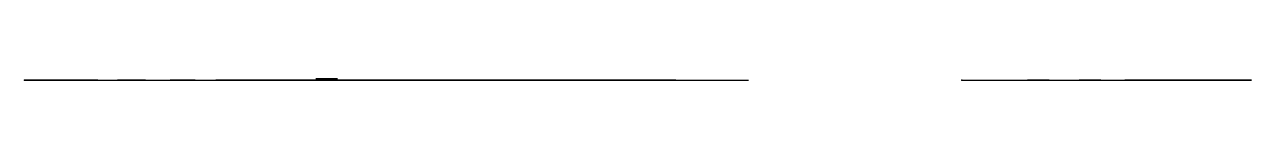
# Model space of a CAD drawing. Header units: millimetres. Extents: x -150 to 698, y 0 to 1.
import ezdxf

# ---------------------------------------------------------------- set-up
doc = ezdxf.new("R2010")
doc.units = ezdxf.units.MM
doc.header["$MEASUREMENT"] = 0
for name, color, linetype in [('laser cut v3_Sketch1', 7, 'Continuous'), ('laser cut v3_Sketch3', 7, 'Continuous'), ('laser cut v3_Sketch4', 7, 'Continuous'), ('laser cut v3_Sketch5', 7, 'Continuous'), ('laser cut v3_Sketch6', 7, 'Continuous'), ('laser cut v3_Sketch7', 7, 'Continuous'), ('laser cut v3_Sketch8', 7, 'Continuous'), ('laser cut v3_Sketch9', 7, 'Continuous')]:
    doc.layers.add(name, color=color, linetype=linetype)

msp = doc.modelspace()

# ---------------------------------------------------------------- linework, layer by layer
at = {"layer": 'laser cut v3_Sketch1'}
for p, q in [((-150, 0, 167.92), (-150, 0, -50)), ((-135.36, 0, 203.27), (-53.27, 0, 285.36)), ((-100, 0, -100), (350, 0, -100)), ((300, 0, 300), (-17.92, 0, 300)), ((350, 0, -100), (350, 0, 250))]:
    msp.add_line(p, q, dxfattribs=at)
at = {"layer": 'laser cut v3_Sketch1', "extrusion": (0, 1, 0)}
for centre, start, end in [((100, -50), 270, 0), ((100, 167.92), 0, 45), ((17.92, 250), 45, 90), ((-300, 250), 90, 180)]:
    msp.add_arc(centre, 50, start, end, dxfattribs=at)
at = {"layer": 'laser cut v3_Sketch1'}
for p in [(-150, 0, -100), (-150, 0, 300), (0, 0)]:
    msp.add_point(p, dxfattribs=at)
at = {"layer": 'laser cut v3_Sketch3'}
for p, q in [((-119.77, 0, 38.55), (-123.66, 0, 24.06)), ((-123.66, 0, 24.06), (-109.17, 0, 20.18)), ((-105.28, 0, 34.67), (-119.77, 0, 38.55)), ((-109.17, 0, 20.18), (-105.28, 0, 34.67))]:
    msp.add_line(p, q, dxfattribs=at)
msp.add_point((0, 0), dxfattribs=at)
at = {"layer": 'laser cut v3_Sketch4'}
for p, q in [((-118.64, 0, -20.61), (-104.54, 0, -25.74)), ((-113.51, 0, -6.51), (-118.64, 0, -20.61)), ((-99.41, 0, -11.64), (-113.51, 0, -6.51)), ((-104.54, 0, -25.74), (-99.41, 0, -11.64)), ((-85.78, 0, -37.25), (-71.68, 0, -42.38)), ((-80.65, 0, -23.16), (-85.78, 0, -37.25)), ((-66.55, 0, -28.29), (-80.65, 0, -23.16)), ((-71.68, 0, -42.38), (-66.55, 0, -28.29)), ((-46.83, 0, -33.53), (-49.43, 0, -48.3)), ((-49.43, 0, -48.3), (-34.66, 0, -50.91)), ((-32.06, 0, -36.13), (-46.83, 0, -33.53)), ((-34.66, 0, -50.91), (-32.06, 0, -36.13)), ((-12.53, 0, -36.87), (-12.53, 0, -51.87)), ((2.47, 0, -36.87), (-12.53, 0, -36.87)), ((-12.53, 0, -51.87), (2.47, 0, -51.87)), ((2.47, 0, -51.87), (2.47, 0, -36.87)), ((12.15, 0, 10.22), (12.15, 0, -4.78)), ((12.15, 0, -4.78), (27.15, 0, -4.78)), ((27.15, 0, 10.22), (12.15, 0, 10.22)), ((27.15, 0, -4.78), (27.15, 0, 10.22)), ((43.36, 0, -34.57), (28.36, 0, -34.57)), ((28.36, 0, -49.57), (43.36, 0, -49.57)), ((28.36, 0, -34.57), (28.36, 0, -49.57)), ((43.36, 0, -49.57), (43.36, 0, -34.57)), ((51.25, 0.97, -5.43), (66.25, 0.97, -5.43)), ((66.25, 0.97, 9.57), (51.25, 0.97, 9.57)), ((51.25, 0.97, 9.57), (51.25, 0.97, -5.43)), ((78.21, 0, -33.26), (63.21, 0, -33.26)), ((63.21, 0, -33.26), (63.21, 0, -48.26)), ((63.21, 0, -48.26), (78.21, 0, -48.26)), ((66.25, 0.97, -5.43), (66.25, 0.97, 9.57)), ((78.21, 0, -48.26), (78.21, 0, -33.26))]:
    msp.add_line(p, q, dxfattribs=at)
msp.add_point((0, 0), dxfattribs=at)
at = {"layer": 'laser cut v3_Sketch5'}
for p, q in [((63.56, 0, 111.7), (291.56, 0, 111.7)), ((291.56, 0, 255.7), (63.56, 0, 255.7)), ((63.56, 0, 255.7), (63.56, 0, 111.7)), ((291.56, 0, 111.7), (291.56, 0, 255.7))]:
    msp.add_line(p, q, dxfattribs=at)
msp.add_point((0, 0), dxfattribs=at)
at = {"layer": 'laser cut v3_Sketch6'}
msp.add_point((0, 0), dxfattribs=at)
at = {"layer": 'laser cut v3_Sketch7'}
for p, q in [((497.54, 0, -55.78), (497.54, 0, -93.28)), ((497.54, 0, -93.28), (697.54, 0, -93.28)), ((697.54, 0, 56.72), (610.04, 0, 56.72)), ((697.54, 0, -93.28), (697.54, 0, 56.72))]:
    msp.add_line(p, q, dxfattribs=at)
at = {"layer": 'laser cut v3_Sketch7', "extrusion": (0, 1, 0)}
msp.add_arc((-610.04, -55.78), 112.5, 0, 90, dxfattribs=at)
at = {"layer": 'laser cut v3_Sketch7'}
for p in [(0, 0), (497.54, 0, 56.72)]:
    msp.add_point(p, dxfattribs=at)
at = {"layer": 'laser cut v3_Sketch8'}
for p, q in [((542.75, 0, -14.67), (542.75, 0, -29.67)), ((542.75, 0, -29.67), (557.75, 0, -29.67)), ((557.75, 0, -14.67), (542.75, 0, -14.67)), ((557.75, 0, -29.67), (557.75, 0, -14.67)), ((578.54, 0, -49.89), (593.54, 0, -49.89)), ((578.54, 0, -34.89), (578.54, 0, -49.89)), ((593.54, 0, -34.89), (578.54, 0, -34.89)), ((593.54, 0, -49.89), (593.54, 0, -34.89)), ((633.17, 0, -35.21), (618.17, 0, -35.21)), ((618.17, 0, -35.21), (618.17, 0, -50.21)), ((618.17, 0, -50.21), (633.17, 0, -50.21)), ((633.17, 0, -50.21), (633.17, 0, -35.21)), ((667.74, 0, -17.98), (652.74, 0, -17.98)), ((652.74, 0, -17.98), (652.74, 0, -32.98)), ((652.74, 0, -32.98), (667.74, 0, -32.98)), ((667.74, 0, -32.98), (667.74, 0, -17.98))]:
    msp.add_line(p, q, dxfattribs=at)
msp.add_point((0, 0), dxfattribs=at)
at = {"layer": 'laser cut v3_Sketch9'}
for p, q in [((296.76, 0, -2.67), (146.76, 0, -2.67)), ((146.76, 0, -2.67), (146.76, 0, -52.67)), ((146.76, 0, -52.67), (296.76, 0, -52.67)), ((296.76, 0, -52.67), (296.76, 0, -2.67))]:
    msp.add_line(p, q, dxfattribs=at)
msp.add_point((0, 0), dxfattribs=at)

doc.saveas('drawing.dxf')
